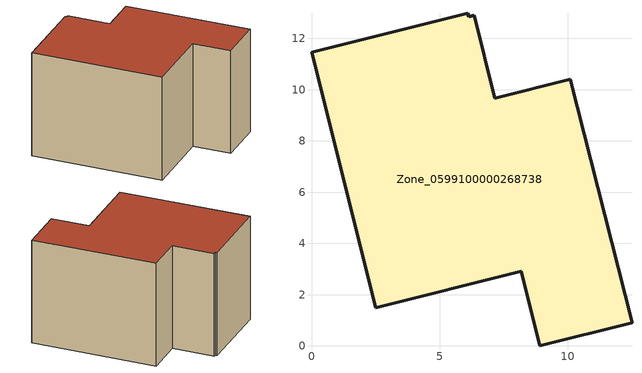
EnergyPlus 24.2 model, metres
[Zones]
Zone_0599100000268738
 floor ground (C_G): 6.1,12.99 6.14,12.85 6.36,12.9 7.15,9.66 10.1,10.4 12.51,0.9 8.9,0 8.18,2.91 2.51,1.49 0,11.46 z0
 wall outside (C_F): 6.1,12.99 0,11.46 2.51,1.49 8.18,2.91 8.9,0 12.51,0.9 10.1,10.4 7.15,9.66 6.36,12.9 6.14,12.85 6.1,12.99 z0:8.42
 roof outside (C_R): 6.14,12.85 6.1,12.99 0,11.46 2.51,1.49 8.18,2.91 8.9,0 12.51,0.9 10.1,10.4 7.15,9.66 6.36,12.9 z8.42
[BUILDING]
Pand.0599100000268738: North Axis=0; Terrain=City; Loads Convergence Tolerance Value=0.04; Temperature Convergence Tolerance Value=0.4; Solar Distribution=FullExterior; Maximum Number of Warmup Days=25; Minimum Number of Warmup Days=1
[Site:Location]
Rotterdam.The.Hague.AP_ZH_NLD Design_Conditions: Latitude=51.96; Longitude=4.45; Time Zone=1; Elevation=-4.5
[SITE:GROUNDTEMPERATURE:BUILDINGSURFACE]
18, 18, 18, 18, 18, 18, 18, 18, 18, 18, 18, 18
[MATERIAL] Thermal Absorptance=0.9; Solar Absorptance=0.7; Visible Absorptance=0.7
Name | Roughness | Thickness | Conductivity | Density | Specific Heat
G.TC.1992-2005 | MediumSmooth | 0.15 | 0.06 | 540 | 1210
F.TC.1992-2005 | Rough | 0.3 | 0.12 | 1920 | 840
R.TC.1992-2005 | MediumRough | 0.2 | 0.08 | 1500 | 1000
[CONSTRUCTION]
C_G: G.TC.1992-2005
C_F: F.TC.1992-2005
C_R: R.TC.1992-2005
[ZONE]
Zone_0599100000268738: Type=1; Multiplier=1; Ceiling Height=Autocalculate; Volume=Autocalculate; Floor Area=autocalculate; Part of Total Floor Area=Yes
[ZONEINFILTRATION:DESIGNFLOWRATE]
Infil_Zone_0599100000268738: Zone or ZoneList or Space or SpaceList=Zone_0599100000268738; Schedule=AlwaysOn; Design Flow Rate Calculation Method=Flow/Area; Flow Rate per Floor Area=0.0015; Constant Term Coefficient=1; Temperature Term Coefficient=0; Velocity Term Coefficient=0; Velocity Squared Term Coefficient=0
[HVACTEMPLATE:ZONE:IDEALLOADSAIRSYSTEM]
Zone_0599100000268738: Maximum Heating Supply Air Temperature=50; Minimum Cooling Supply Air Temperature=13; Maximum Heating Supply Air Humidity Ratio=0.0156; Minimum Cooling Supply Air Humidity Ratio=0.0077; Heating Limit=NoLimit; Cooling Limit=NoLimit; Dehumidification Control Type=ConstantSensibleHeatRatio; Cooling Sensible Heat Ratio=0.7; Dehumidification Setpoint=60; Humidification Control Type=None; Humidification Setpoint=30; Outdoor Air Method=None; Outdoor Air Flow Rate per Person=0.00944; Outdoor Air Flow Rate per Zone Floor Area=0; Outdoor Air Flow Rate per Zone=0; Demand Controlled Ventilation Type=None; Outdoor Air Economizer Type=NoEconomizer; Heat Recovery Type=None; Sensible Heat Recovery Effectiveness=0.7; Latent Heat Recovery Effectiveness=0.65
[ZONECONTROL:THERMOSTAT]
ThermostatControl_Zone_0599100000268738: Zone or ZoneList=Zone_0599100000268738; Control Type Schedule=DualSetpointControlType; Control 1=Thermostat_Zone_0599100000268738; Temperature Difference Between Cutout And Setpoint=0
[THERMOSTATSETPOINT:DUALSETPOINT]
Thermostat_Zone_0599100000268738: Heating Setpoint Temperature Schedule=HeatingSetpoint_Zone_0599100000268738; Cooling Setpoint Temperature Schedule=CoolingSetpoint_Zone_0599100000268738
[SCHEDULE:COMPACT]
HeatingSetpoint_Zone_0599100000268738: Through: 12/31, For: AllDays, Until: 24:00, 21
CoolingSetpoint_Zone_0599100000268738: Through: 12/31, For: AllDays, Until: 24:00, 24
DualSetpointControlType: Through: 12/31, For: AllDays, Until: 24:00, 4
AlwaysOn: Through: 12/31, For: AllDays, Until: 24:00, 1
